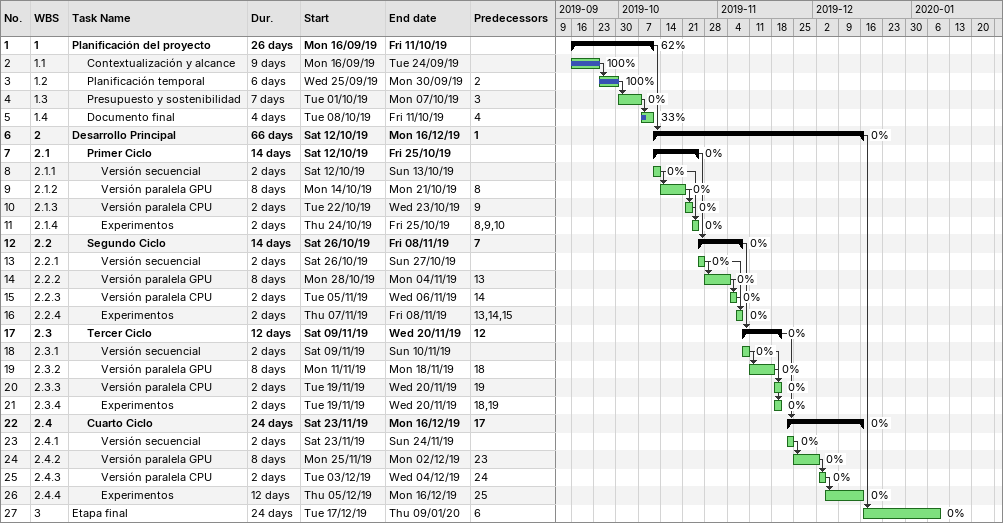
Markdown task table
| ID | WBS | Task | Duration | Start | Finish | Predecessors | % complete |
|---|---|---|---|---|---|---|---|
| 1 | 1 | **Planificación del proyecto** | 26d | 2019-09-16 | 2019-10-11 |  | 62 |
| 2 | 1.1 | Contextualización y alcance | 9d | 2019-09-16 | 2019-09-24 |  | 100 |
| 3 | 1.2 | Planificación temporal | 6d | 2019-09-25 | 2019-09-30 | 2 | 100 |
| 4 | 1.3 | Presupuesto y sostenibilidad | 7d | 2019-10-01 | 2019-10-07 | 3 | 0 |
| 5 | 1.4 | Documento final | 4d | 2019-10-08 | 2019-10-11 | 4 | 33 |
| 6 | 2 | **Desarrollo Principal** | 66d | 2019-10-12 | 2019-12-16 | 1 | 0 |
| 7 | 2.1 | **Primer Ciclo** | 14d | 2019-10-12 | 2019-10-25 |  | 0 |
| 8 | 2.1.1 | Versión secuencial | 2d | 2019-10-12 | 2019-10-13 |  | 0 |
| 9 | 2.1.2 | Versión paralela GPU | 8d | 2019-10-14 | 2019-10-21 | 8 | 0 |
| 10 | 2.1.3 | Versión paralela CPU | 2d | 2019-10-22 | 2019-10-23 | 9 | 0 |
| 11 | 2.1.4 | Experimentos | 2d | 2019-10-24 | 2019-10-25 | 8, 9, 10 | 0 |
| 12 | 2.2 | **Segundo Ciclo** | 14d | 2019-10-26 | 2019-11-08 | 7 | 0 |
| 13 | 2.2.1 | Versión secuencial | 2d | 2019-10-26 | 2019-10-27 |  | 0 |
| 14 | 2.2.2 | Versión paralela GPU | 8d | 2019-10-28 | 2019-11-04 | 13 | 0 |
| 15 | 2.2.3 | Versión paralela CPU | 2d | 2019-11-05 | 2019-11-06 | 14 | 0 |
| 16 | 2.2.4 | Experimentos | 2d | 2019-11-07 | 2019-11-08 | 13, 14, 15 | 0 |
| 17 | 2.3 | **Tercer Ciclo** | 12d | 2019-11-09 | 2019-11-20 | 12 | 0 |
| 18 | 2.3.1 | Versión secuencial | 2d | 2019-11-09 | 2019-11-10 |  | 0 |
| 19 | 2.3.2 | Versión paralela GPU | 8d | 2019-11-11 | 2019-11-18 | 18 | 0 |
| 20 | 2.3.3 | Versión paralela CPU | 2d | 2019-11-19 | 2019-11-20 | 19 | 0 |
| 21 | 2.3.4 | Experimentos | 2d | 2019-11-19 | 2019-11-20 | 18, 19 | 0 |
| 22 | 2.4 | **Cuarto Ciclo** | 24d | 2019-11-23 | 2019-12-16 | 17 | 0 |
| 23 | 2.4.1 | Versión secuencial | 2d | 2019-11-23 | 2019-11-24 |  | 0 |
| 24 | 2.4.2 | Versión paralela GPU | 8d | 2019-11-25 | 2019-12-02 | 23 | 0 |
| 25 | 2.4.3 | Versión paralela CPU | 2d | 2019-12-03 | 2019-12-04 | 24 | 0 |
| 26 | 2.4.4 | Experimentos | 12d | 2019-12-05 | 2019-12-16 | 25 | 0 |
| 27 | 3 | Etapa final | 24d | 2019-12-17 | 2020-01-09 | 6 | 0 |
